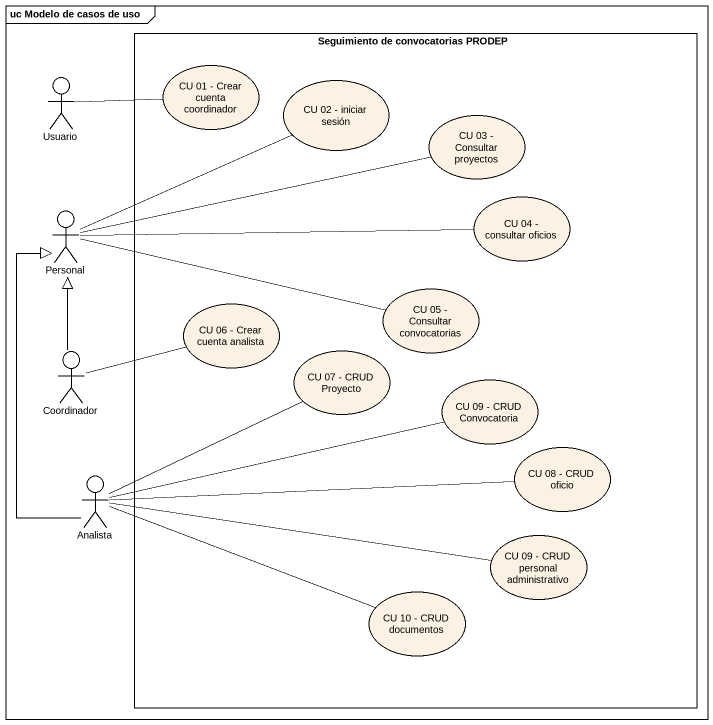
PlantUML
@startuml
mainframe uc Modelo de casos de uso
rectangle "Seguimiento de convocatorias PRODEP" as Seguimiento_de {
  usecase "CU 01 - Crear cuenta coordinador" as CU_01_Crear_cuenta
  usecase "CU 02 - iniciar sesión" as CU_02_iniciar_sesión
  usecase "CU 03 - Consultar proyectos" as CU_03_Consultar_proyectos
  usecase "CU 04 - consultar oficios" as CU_04_consultar_oficios
  usecase "CU 05 - Consultar convocatorias" as CU_05_Consultar
  usecase "CU 06 - Crear cuenta analista" as CU_06_Crear_cuenta_analista
  usecase "CU 07 - CRUD Proyecto" as CU_07_CRUD_Proyecto
  usecase "CU 09 - CRUD Convocatoria" as CU_09_CRUD_Convocatoria
  usecase "CU 08 - CRUD oficio" as CU_08_CRUD_oficio
  usecase "CU 09 - CRUD personal administrativo" as CU_09_CRUD_personal
  usecase "CU 10 - CRUD documentos" as CU_10_CRUD_documentos
}
actor Usuario
actor Personal
actor Coordinador
actor Analista
CU_01_Crear_cuenta -left- Usuario
CU_02_iniciar_sesión -left- Personal
CU_03_Consultar_proyectos -left- Personal
CU_04_consultar_oficios -left- Personal
CU_05_Consultar -left- Personal
CU_06_Crear_cuenta_analista -left- Coordinador
Coordinador -up-|> Personal
CU_07_CRUD_Proyecto -left- Analista
CU_09_CRUD_Convocatoria -left- Analista
CU_08_CRUD_oficio -left- Analista
Analista -up-|> Personal
CU_09_CRUD_personal -left- Analista
CU_10_CRUD_documentos -left- Analista
@enduml
